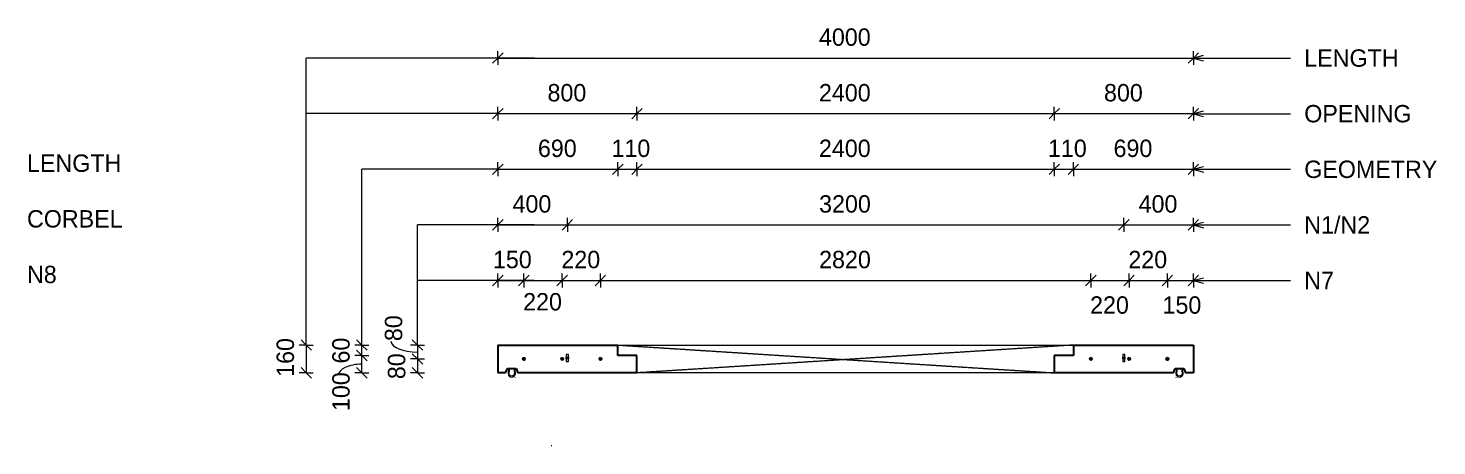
# Model space of a CAD drawing. Header units: millimetres. Extents: x 76163 to 106717, y 1600 to 80057.
# Drawn here: x 97538 to 105638, y 77653 to 80057 of the extents above; entities that cross this region are included whole.
import ezdxf

# ---------------------------------------------------------------- set-up
doc = ezdxf.new("R2010")
doc.units = ezdxf.units.MM
doc.linetypes.add('Overhead', pattern=[3.97, 2.38, -1.59])
for name, color, linetype, lineweight in [('A-ANNO-DIMS', 211, 'Continuous', 9), ('A-ANNO-DIMS-40', 211, 'Continuous', 9), ('A-DETL-MBND', 5, 'Continuous', 18), ('A-FLOR-OVHD', 1, 'Overhead', 18), ('A-GENM', 13, 'Continuous', 18), ('A-WALL', 113, 'Continuous', 25), ('G-ANNO-TEXT', 231, 'Continuous', 9), ('S-RBAR', 171, 'Continuous', 18)]:
    doc.layers.add(name, color=color, linetype=linetype, lineweight=lineweight)
doc.styles.add('Nirmala UI Semilight', font='NirmalaS.ttf', dxfattribs={"height": 100})
doc.dimstyles.new('Diagonal_-_2_5mm_NI_UI', dxfattribs={"dimscale": 304.8, "dimtxt": 104.736395, "dimasz": 0.19685, "dimexe": 0.131234, "dimexo": 0.0625, "dimgap": 0.131234, "dimtad": 1, "dimdec": 0, "dimzin": 0, "dimdsep": 46, "dimtxsty": 'Nirmala UI Semilight', "dimblk1": 'OBLIQUE', "dimblk2": 'OBLIQUE', "dimsah": 1, "dimcen": 0.09, "dimazin": 0, "dimtfac": 1, "dimtdec": 4, "dimtix": 1, "dimtmove": 0, "dimatfit": 3, "dimfxl": 0.131234, "dimfxlon": 1, "dimtvp": 1, "dimtolj": 1, "dimtzin": 0, "dimarcsym": 2})
doc.dimstyles.new('Diagonal_-_2_5mm_NI_UI_1', dxfattribs={"dimscale": 304.8, "dimtxt": 104.736395, "dimasz": 0.19685, "dimexe": 0.131234, "dimexo": 0.0625, "dimgap": 0.131234, "dimtad": 1, "dimdec": 0, "dimzin": 0, "dimdsep": 46, "dimtxsty": 'Nirmala UI Semilight', "dimblk1": 'OBLIQUE', "dimblk2": 'OBLIQUE', "dimsah": 1, "dimcen": 0.09, "dimazin": 0, "dimtfac": 1, "dimtdec": 4, "dimtix": 1, "dimtmove": 1, "dimatfit": 3, "dimfxl": 0.131234, "dimfxlon": 1, "dimtvp": 1, "dimtolj": 1, "dimtzin": 0, "dimarcsym": 2})
doc.dimstyles.new('Diagonal_-_2_5mm_NI_UI_2', dxfattribs={"dimscale": 304.8, "dimtxt": 104.736395, "dimasz": 0.19685, "dimexe": 0.131234, "dimexo": 0.0625, "dimgap": 0.131234, "dimtad": 1, "dimdec": 0, "dimzin": 0, "dimdsep": 46, "dimtxsty": 'Nirmala UI Semilight', "dimblk1": 'OBLIQUE', "dimblk2": 'OBLIQUE', "dimsah": 1, "dimcen": 0.09, "dimazin": 0, "dimtfac": 1, "dimtdec": 4, "dimtix": 1, "dimtmove": 2, "dimatfit": 3, "dimfxl": 0.131234, "dimfxlon": 1, "dimtvp": 1, "dimtolj": 1, "dimtzin": 0, "dimarcsym": 2})

# ---------------------------------------------------------------- blocks, each defined once
blk = doc.blocks.new('loopbox down bent - Wire Loop-600440-Elevation Top1')
at = {"layer": 'A-GENM'}
for p, q in [((-30387.9, 78098), (-30391.7, 78072)), ((-30390.2, 78097.2), (-30388.6, 78097.2)), ((-30388.6, 78097.2), (-30388.6, 78098)), ((-30385.7, 78071.1), (-30381.8, 78097.5)), ((-30384.1, 78097.8), (-30385.6, 78098)), ((-30383.3, 78097.7), (-30384.1, 78097.8)), ((-30382.7, 78097.6), (-30383.3, 78097.7)), ((-30381.8, 78097.5), (-30382.7, 78097.6)), ((-30381.8, 78097.5), (-30381.8, 78098)), ((-30359, 78097.8), (-30359, 78097.5)), ((-30359, 78097.5), (-30355.1, 78071.1)), ((-30349.1, 78072), (-30352.9, 78098)), ((-30352.2, 78098), (-30352.2, 78097.2)), ((-30352.2, 78097.2), (-30350.6, 78097.2)), ((-30350.2, 78047.2), (-30350.2, 78048))]:
    blk.add_line(p, q, dxfattribs=at)
at = {"layer": 'A-GENM', "flags": 128}
for points in [[(-30391.7, 78072), (-30389.6, 78059), (-30380.3, 78049.7), (-30367.3, 78047.5), (-30355.5, 78053.2), (-30349.2, 78064.8), (-30349.1, 78072)], [(-30355.1, 78071.1), (-30357.5, 78060.3), (-30366.5, 78053.9), (-30377.5, 78055.1), (-30384.9, 78063.4), (-30385.7, 78071.1)]]:
    blk.add_lwpolyline(points, dxfattribs=at)
at = {"layer": 'A-GENM'}
for centre, start, end in [((-30390.2, 78098.4), 202.2055, 270), ((-30350.6, 78098.4), 270, 337.79451)]:
    blk.add_arc(centre, 1.2, start, end, dxfattribs=at)
blk = doc.blocks.new('loopbox down bent - Wire Loop-V10-Elevation Top1')
at = {"layer": 'A-GENM'}
for p, q in [((-26547.9, 78098), (-26551.7, 78072)), ((-26550.2, 78097.2), (-26548.6, 78097.2)), ((-26548.6, 78097.2), (-26548.6, 78098)), ((-26545.7, 78071.1), (-26541.8, 78097.5)), ((-26541.8, 78097.5), (-26541.7, 78098)), ((-26519, 78098), (-26519, 78097.5)), ((-26518.1, 78097.6), (-26519, 78097.5)), ((-26519, 78097.5), (-26515.1, 78071.1)), ((-26517.5, 78097.7), (-26518.1, 78097.6)), ((-26516.7, 78097.8), (-26517.5, 78097.7)), ((-26515.2, 78098), (-26516.7, 78097.8)), ((-26509.1, 78072), (-26512.9, 78098)), ((-26512.2, 78098), (-26512.2, 78097.2)), ((-26512.2, 78097.2), (-26510.6, 78097.2)), ((-26550.6, 78047.2), (-26550.6, 78048))]:
    blk.add_line(p, q, dxfattribs=at)
at = {"layer": 'A-GENM', "flags": 128}
for points in [[(-26551.7, 78072), (-26549.6, 78059), (-26540.3, 78049.7), (-26527.3, 78047.5), (-26515.5, 78053.2), (-26509.2, 78064.8), (-26509.1, 78072)], [(-26515.1, 78071.1), (-26517.5, 78060.3), (-26526.5, 78053.9), (-26537.5, 78055.1), (-26544.9, 78063.4), (-26545.7, 78071.1)]]:
    blk.add_lwpolyline(points, dxfattribs=at)
at = {"layer": 'A-GENM'}
for centre, start, end in [((-26550.2, 78098.4), 202.20549, 270), ((-26510.6, 78098.4), 270, 337.7945)]:
    blk.add_arc(centre, 1.2, start, end, dxfattribs=at)
blk = doc.blocks.new('RR spread anchor face based - RR-SA-4_0-240-614738-Elevation Top1')
at = {"layer": 'A-GENM'}
for p, q in [((-30044.4, 78178), (-30056.4, 78178)), ((-30056.4, 78178), (-30056.4, 78162.7)), ((-30044.4, 78162.7), (-30044.4, 78178)), ((-30056.4, 78162.7), (-30044.4, 78162.7)), ((-30056.4, 78153.4), (-30056.4, 78162.7)), ((-30044.4, 78153.4), (-30056.4, 78153.4)), ((-30056.4, 78153.4), (-30056.4, 78138)), ((-30056.4, 78138), (-30044.4, 78138)), ((-30044.4, 78162.7), (-30044.4, 78153.4)), ((-30044.4, 78138), (-30044.4, 78153.4))]:
    blk.add_line(p, q, dxfattribs=at)
blk = doc.blocks.new('DIMBLOCK52-Elevation Top1')
at = {"layer": 'A-ANNO-DIMS-40'}
for p, q in [((100238.7, 79884.8), (100208.7, 79854.8)), ((100238.7, 79884.8), (100238.7, 79924.8)), ((100238.7, 79884.8), (100268.7, 79914.8)), ((100238.7, 79884.8), (104238.7, 79884.8)), ((100238.7, 79884.8), (100238.7, 79844.8)), ((104238.7, 79884.8), (104208.7, 79854.8)), ((104238.7, 79884.8), (104238.7, 79924.8)), ((104238.7, 79884.8), (104268.7, 79914.8)), ((104238.7, 79884.8), (104238.7, 79844.8))]:
    blk.add_line(p, q, dxfattribs=at)
at = {"layer": 'A-ANNO-DIMS-40', "color": 0, "insert": (102085.4, 80055.3), "char_height": 100, "width": 367.91, "attachment_point": 1, "line_spacing_factor": 1.142579, "style": 'Nirmala UI Semilight'}
blk.add_mtext('4000', dxfattribs=at)
blk = doc.blocks.new('_Oblique')
at = {"color": 0, "linetype": 'ByBlock', "lineweight": -2}
blk.add_line((-0.5, -0.5), (0.5, 0.5), dxfattribs=at)
blk = doc.blocks.new('DIMBLOCK53-Elevation Top1')
at = {"layer": 'A-ANNO-DIMS-40'}
for p, q in [((100238.7, 78924.8), (100208.7, 78894.8)), ((100238.7, 78924.8), (100238.7, 78964.8)), ((100238.7, 78924.8), (100268.7, 78954.8)), ((100238.7, 78924.8), (100638.7, 78924.8)), ((100238.7, 78924.8), (100238.7, 78884.8)), ((100638.7, 78924.8), (100608.7, 78894.8)), ((100638.7, 78924.8), (100638.7, 78964.8)), ((100638.7, 78924.8), (100668.7, 78954.8)), ((100638.7, 78924.8), (100638.7, 78884.8))]:
    blk.add_line(p, q, dxfattribs=at)
at = {"layer": 'A-ANNO-DIMS-40', "color": 0, "insert": (100323.5, 79095.3), "char_height": 100, "width": 276.504, "attachment_point": 1, "line_spacing_factor": 1.142579, "style": 'Nirmala UI Semilight'}
blk.add_mtext('400', dxfattribs=at)
blk = doc.blocks.new('DIMBLOCK54-Elevation Top1')
at = {"layer": 'A-ANNO-DIMS-40'}
for p, q in [((100638.7, 78924.8), (100608.7, 78894.8)), ((100638.7, 78924.8), (100638.7, 78964.8)), ((100638.7, 78924.8), (100668.7, 78954.8)), ((100638.7, 78924.8), (103838.7, 78924.8)), ((100638.7, 78924.8), (100638.7, 78884.8)), ((103838.7, 78924.8), (103808.7, 78894.8)), ((103838.7, 78924.8), (103838.7, 78964.8)), ((103838.7, 78924.8), (103868.7, 78954.8)), ((103838.7, 78924.8), (103838.7, 78884.8))]:
    blk.add_line(p, q, dxfattribs=at)
at = {"layer": 'A-ANNO-DIMS-40', "color": 0, "insert": (102086.3, 79095.3), "char_height": 100, "width": 365.625, "attachment_point": 1, "line_spacing_factor": 1.142579, "style": 'Nirmala UI Semilight'}
blk.add_mtext('3200', dxfattribs=at)
blk = doc.blocks.new('DIMBLOCK55-Elevation Top1')
at = {"layer": 'A-ANNO-DIMS-40'}
for p, q in [((103838.7, 78924.8), (103808.7, 78894.8)), ((103838.7, 78924.8), (103838.7, 78964.8)), ((103838.7, 78924.8), (103868.7, 78954.8)), ((103838.7, 78924.8), (104238.7, 78924.8)), ((103838.7, 78924.8), (103838.7, 78884.8)), ((104238.7, 78924.8), (104208.7, 78894.8)), ((104238.7, 78924.8), (104238.7, 78964.8)), ((104238.7, 78924.8), (104268.7, 78954.8)), ((104238.7, 78924.8), (104238.7, 78884.8))]:
    blk.add_line(p, q, dxfattribs=at)
at = {"layer": 'A-ANNO-DIMS-40', "color": 0, "insert": (103923.5, 79095.3), "char_height": 100, "width": 276.504, "attachment_point": 1, "line_spacing_factor": 1.142579, "style": 'Nirmala UI Semilight'}
blk.add_mtext('400', dxfattribs=at)
blk = doc.blocks.new('DIMBLOCK56-Elevation Top1')
at = {"layer": 'A-ANNO-DIMS-40'}
for p, q in [((100238.7, 78604.8), (100208.7, 78574.8)), ((100238.7, 78604.8), (100238.7, 78644.8)), ((100238.7, 78604.8), (100268.7, 78634.8)), ((100238.7, 78604.8), (100388.6, 78604.8)), ((100238.7, 78604.8), (100238.7, 78564.8)), ((100388.6, 78604.8), (100358.6, 78574.8)), ((100388.6, 78604.8), (100388.6, 78644.8)), ((100388.6, 78604.8), (100418.6, 78634.8)), ((100388.6, 78604.8), (100388.6, 78564.8))]:
    blk.add_line(p, q, dxfattribs=at)
at = {"layer": 'A-ANNO-DIMS-40', "color": 0, "insert": (100210.8, 78775.3), "char_height": 100, "width": 246.797, "attachment_point": 1, "line_spacing_factor": 1.142579, "style": 'Nirmala UI Semilight'}
blk.add_mtext('150', dxfattribs=at)
blk = doc.blocks.new('DIMBLOCK57-Elevation Top1')
at = {"layer": 'A-ANNO-DIMS-40'}
for p, q in [((100388.6, 78604.8), (100358.6, 78574.8)), ((100388.6, 78604.8), (100388.6, 78644.8)), ((100388.6, 78604.8), (100418.6, 78634.8)), ((100388.6, 78604.8), (100608.7, 78604.8)), ((100388.6, 78604.8), (100388.6, 78564.8)), ((100608.7, 78604.8), (100578.7, 78574.8)), ((100608.7, 78604.8), (100608.7, 78644.8)), ((100608.7, 78604.8), (100638.7, 78634.8)), ((100608.7, 78604.8), (100608.7, 78564.8))]:
    blk.add_line(p, q, dxfattribs=at)
at = {"layer": 'A-ANNO-DIMS-40', "color": 0, "insert": (100384.4, 78532.2), "char_height": 100, "width": 274.219, "attachment_point": 1, "line_spacing_factor": 1.142579, "style": 'Nirmala UI Semilight'}
blk.add_mtext('220', dxfattribs=at)
blk = doc.blocks.new('DIMBLOCK58-Elevation Top1')
at = {"layer": 'A-ANNO-DIMS-40'}
for p, q in [((100608.7, 78604.8), (100578.7, 78574.8)), ((100608.7, 78604.8), (100608.7, 78644.8)), ((100608.7, 78604.8), (100638.7, 78634.8)), ((100608.7, 78604.8), (100828.7, 78604.8)), ((100608.7, 78604.8), (100608.7, 78564.8)), ((100828.7, 78604.8), (100798.7, 78574.8)), ((100828.7, 78604.8), (100828.7, 78644.8)), ((100828.7, 78604.8), (100858.7, 78634.8)), ((100828.7, 78604.8), (100828.7, 78564.8))]:
    blk.add_line(p, q, dxfattribs=at)
at = {"layer": 'A-ANNO-DIMS-40', "color": 0, "insert": (100604.4, 78775.3), "char_height": 100, "width": 274.219, "attachment_point": 1, "line_spacing_factor": 1.142579, "style": 'Nirmala UI Semilight'}
blk.add_mtext('220', dxfattribs=at)
blk = doc.blocks.new('DIMBLOCK59-Elevation Top1')
at = {"layer": 'A-ANNO-DIMS-40'}
for p, q in [((100828.7, 78604.8), (100798.7, 78574.8)), ((100828.7, 78604.8), (100828.7, 78644.8)), ((100828.7, 78604.8), (100858.7, 78634.8)), ((100828.7, 78604.8), (103648.7, 78604.8)), ((100828.7, 78604.8), (100828.7, 78564.8)), ((103648.7, 78604.8), (103618.7, 78574.8)), ((103648.7, 78604.8), (103648.7, 78644.8)), ((103648.7, 78604.8), (103678.7, 78634.8)), ((103648.7, 78604.8), (103648.7, 78564.8))]:
    blk.add_line(p, q, dxfattribs=at)
at = {"layer": 'A-ANNO-DIMS-40', "color": 0, "insert": (102086.3, 78775.3), "char_height": 100, "width": 365.625, "attachment_point": 1, "line_spacing_factor": 1.142579, "style": 'Nirmala UI Semilight'}
blk.add_mtext('2820', dxfattribs=at)
blk = doc.blocks.new('DIMBLOCK60-Elevation Top1')
at = {"layer": 'A-ANNO-DIMS-40'}
for p, q in [((103648.7, 78604.8), (103618.7, 78574.8)), ((103648.7, 78604.8), (103648.7, 78644.8)), ((103648.7, 78604.8), (103678.7, 78634.8)), ((103648.7, 78604.8), (103868.7, 78604.8)), ((103648.7, 78604.8), (103648.7, 78564.8)), ((103868.7, 78604.8), (103838.7, 78574.8)), ((103868.7, 78604.8), (103868.7, 78644.8)), ((103868.7, 78604.8), (103898.7, 78634.8)), ((103868.7, 78604.8), (103868.7, 78564.8))]:
    blk.add_line(p, q, dxfattribs=at)
at = {"layer": 'A-ANNO-DIMS-40', "color": 0, "insert": (103644.4, 78513.5), "char_height": 100, "width": 274.219, "attachment_point": 1, "line_spacing_factor": 1.142579, "style": 'Nirmala UI Semilight'}
blk.add_mtext('220', dxfattribs=at)
blk = doc.blocks.new('DIMBLOCK61-Elevation Top1')
at = {"layer": 'A-ANNO-DIMS-40'}
for p, q in [((103868.7, 78604.8), (103838.7, 78574.8)), ((103868.7, 78604.8), (103868.7, 78644.8)), ((103868.7, 78604.8), (103898.7, 78634.8)), ((103868.7, 78604.8), (104088.8, 78604.8)), ((103868.7, 78604.8), (103868.7, 78564.8)), ((104088.8, 78604.8), (104058.8, 78574.8)), ((104088.8, 78604.8), (104088.8, 78644.8)), ((104088.8, 78604.8), (104118.8, 78634.8)), ((104088.8, 78604.8), (104088.8, 78564.8))]:
    blk.add_line(p, q, dxfattribs=at)
at = {"layer": 'A-ANNO-DIMS-40', "color": 0, "insert": (103864.5, 78775.3), "char_height": 100, "width": 274.219, "attachment_point": 1, "line_spacing_factor": 1.142579, "style": 'Nirmala UI Semilight'}
blk.add_mtext('220', dxfattribs=at)
blk = doc.blocks.new('DIMBLOCK62-Elevation Top1')
at = {"layer": 'A-ANNO-DIMS-40'}
for p, q in [((104088.8, 78604.8), (104058.8, 78574.8)), ((104088.8, 78604.8), (104088.8, 78644.8)), ((104088.8, 78604.8), (104118.8, 78634.8)), ((104088.8, 78604.8), (104238.7, 78604.8)), ((104088.8, 78604.8), (104088.8, 78564.8)), ((104238.7, 78604.8), (104208.7, 78574.8)), ((104238.7, 78604.8), (104238.7, 78644.8)), ((104238.7, 78604.8), (104268.7, 78634.8)), ((104238.7, 78604.8), (104238.7, 78564.8))]:
    blk.add_line(p, q, dxfattribs=at)
at = {"layer": 'A-ANNO-DIMS-40', "color": 0, "insert": (104060.9, 78513.5), "char_height": 100, "width": 246.797, "attachment_point": 1, "line_spacing_factor": 1.142579, "style": 'Nirmala UI Semilight'}
blk.add_mtext('150', dxfattribs=at)
blk = doc.blocks.new('DIMBLOCK63-Elevation Top1')
at = {"layer": 'A-ANNO-DIMS-40'}
for p, q in [((99137.2, 78233), (99107.2, 78263)), ((99137.2, 78233), (99097.2, 78233)), ((99137.2, 78233), (99137.2, 78073)), ((99137.2, 78233), (99167.2, 78203)), ((99137.2, 78233), (99177.2, 78233)), ((99137.2, 78073), (99107.2, 78103)), ((99137.2, 78073), (99097.2, 78073)), ((99137.2, 78073), (99167.2, 78043)), ((99137.2, 78073), (99177.2, 78073))]:
    blk.add_line(p, q, dxfattribs=at)
at = {"layer": 'A-ANNO-DIMS-40', "color": 0, "insert": (98966.8, 78050.2), "char_height": 100, "width": 246.797, "attachment_point": 1, "rotation": 90, "line_spacing_factor": 1.142579, "style": 'Nirmala UI Semilight'}
blk.add_mtext('160', dxfattribs=at)
blk = doc.blocks.new('DIMBLOCK64-Elevation Top1')
at = {"layer": 'A-ANNO-DIMS-40'}
for p, q in [((99777.2, 78233), (99747.2, 78263)), ((99777.2, 78233), (99737.2, 78233)), ((99777.2, 78153), (99747.2, 78183)), ((99777.2, 78233), (99777.2, 78153)), ((99777.2, 78233), (99807.2, 78203)), ((99777.2, 78233), (99817.2, 78233)), ((99777.2, 78153), (99737.2, 78153)), ((99777.2, 78153), (99807.2, 78123)), ((99777.2, 78153), (99817.2, 78153))]:
    blk.add_line(p, q, dxfattribs=at)
blk.add_ellipse((99777.2, 78255.8), major_axis=(152.9, 0), ratio=0.410809, start_param=3.141593, end_param=4.712389, dxfattribs=at)
at = {"layer": 'A-ANNO-DIMS-40', "color": 0, "insert": (99589.1, 78255.8), "char_height": 100, "width": 182.813, "attachment_point": 1, "rotation": 90, "line_spacing_factor": 1.142579, "style": 'Nirmala UI Semilight'}
blk.add_mtext('80', dxfattribs=at)
blk = doc.blocks.new('DIMBLOCK65-Elevation Top1')
at = {"layer": 'A-ANNO-DIMS-40'}
for p, q in [((99777.2, 78153), (99747.2, 78183)), ((99777.2, 78153), (99737.2, 78153)), ((99777.2, 78073), (99747.2, 78103)), ((99777.2, 78153), (99777.2, 78073)), ((99777.2, 78153), (99807.2, 78123)), ((99777.2, 78153), (99817.2, 78153)), ((99777.2, 78073), (99737.2, 78073)), ((99777.2, 78073), (99807.2, 78043)), ((99777.2, 78073), (99817.2, 78073))]:
    blk.add_line(p, q, dxfattribs=at)
at = {"layer": 'A-ANNO-DIMS-40', "color": 0, "insert": (99606.8, 78036.9), "char_height": 100, "width": 182.813, "attachment_point": 1, "rotation": 90, "line_spacing_factor": 1.142579, "style": 'Nirmala UI Semilight'}
blk.add_mtext('80', dxfattribs=at)
blk = doc.blocks.new('DIMBLOCK66-Elevation Top1')
at = {"layer": 'A-ANNO-DIMS-40'}
for p, q in [((100238.7, 79564.8), (100208.7, 79534.8)), ((100238.7, 79564.8), (100238.7, 79604.8)), ((100238.7, 79564.8), (100268.7, 79594.8)), ((100238.7, 79564.8), (101038.7, 79564.8)), ((100238.7, 79564.8), (100238.7, 79524.8)), ((101038.7, 79564.8), (101008.7, 79534.8)), ((101038.7, 79564.8), (101038.7, 79604.8)), ((101038.7, 79564.8), (101068.7, 79594.8)), ((101038.7, 79564.8), (101038.7, 79524.8))]:
    blk.add_line(p, q, dxfattribs=at)
at = {"layer": 'A-ANNO-DIMS-40', "color": 0, "insert": (100524.4, 79735.3), "char_height": 100, "width": 274.219, "attachment_point": 1, "line_spacing_factor": 1.142579, "style": 'Nirmala UI Semilight'}
blk.add_mtext('800', dxfattribs=at)
blk = doc.blocks.new('DIMBLOCK67-Elevation Top1')
at = {"layer": 'A-ANNO-DIMS-40'}
for p, q in [((101038.7, 79564.8), (101008.7, 79534.8)), ((101038.7, 79564.8), (101038.7, 79604.8)), ((101038.7, 79564.8), (101068.7, 79594.8)), ((101038.7, 79564.8), (103438.7, 79564.8)), ((101038.7, 79564.8), (101038.7, 79524.8)), ((103438.7, 79564.8), (103408.7, 79534.8)), ((103438.7, 79564.8), (103438.7, 79604.8)), ((103438.7, 79564.8), (103468.7, 79594.8)), ((103438.7, 79564.8), (103438.7, 79524.8))]:
    blk.add_line(p, q, dxfattribs=at)
at = {"layer": 'A-ANNO-DIMS-40', "color": 0, "insert": (102085.4, 79735.3), "char_height": 100, "width": 367.91, "attachment_point": 1, "line_spacing_factor": 1.142579, "style": 'Nirmala UI Semilight'}
blk.add_mtext('2400', dxfattribs=at)
blk = doc.blocks.new('DIMBLOCK68-Elevation Top1')
at = {"layer": 'A-ANNO-DIMS-40'}
for p, q in [((103438.7, 79564.8), (103408.7, 79534.8)), ((103438.7, 79564.8), (103438.7, 79604.8)), ((103438.7, 79564.8), (103468.7, 79594.8)), ((103438.7, 79564.8), (104238.7, 79564.8)), ((103438.7, 79564.8), (103438.7, 79524.8)), ((104238.7, 79564.8), (104208.7, 79534.8)), ((104238.7, 79564.8), (104238.7, 79604.8)), ((104238.7, 79564.8), (104268.7, 79594.8)), ((104238.7, 79564.8), (104238.7, 79524.8))]:
    blk.add_line(p, q, dxfattribs=at)
at = {"layer": 'A-ANNO-DIMS-40', "color": 0, "insert": (103724.4, 79735.3), "char_height": 100, "width": 274.219, "attachment_point": 1, "line_spacing_factor": 1.142579, "style": 'Nirmala UI Semilight'}
blk.add_mtext('800', dxfattribs=at)
blk = doc.blocks.new('DIMBLOCK69-Elevation Top1')
at = {"layer": 'A-ANNO-DIMS-40'}
for p, q in [((100238.7, 79244.8), (100208.7, 79214.8)), ((100238.7, 79244.8), (100238.7, 79284.8)), ((100238.7, 79244.8), (100268.7, 79274.8)), ((100238.7, 79244.8), (100928.7, 79244.8)), ((100238.7, 79244.8), (100238.7, 79204.8)), ((100928.7, 79244.8), (100898.7, 79214.8)), ((100928.7, 79244.8), (100928.7, 79284.8)), ((100928.7, 79244.8), (100958.7, 79274.8)), ((100928.7, 79244.8), (100928.7, 79204.8))]:
    blk.add_line(p, q, dxfattribs=at)
at = {"layer": 'A-ANNO-DIMS-40', "color": 0, "insert": (100469.4, 79415.3), "char_height": 100, "width": 274.219, "attachment_point": 1, "line_spacing_factor": 1.142579, "style": 'Nirmala UI Semilight'}
blk.add_mtext('690', dxfattribs=at)
blk = doc.blocks.new('DIMBLOCK70-Elevation Top1')
at = {"layer": 'A-ANNO-DIMS-40'}
for p, q in [((100928.7, 79244.8), (100898.7, 79214.8)), ((100928.7, 79244.8), (100928.7, 79284.8)), ((100928.7, 79244.8), (100958.7, 79274.8)), ((100928.7, 79244.8), (101038.7, 79244.8)), ((100928.7, 79244.8), (100928.7, 79204.8)), ((101038.7, 79244.8), (101008.7, 79214.8)), ((101038.7, 79244.8), (101038.7, 79284.8)), ((101038.7, 79244.8), (101068.7, 79274.8)), ((101038.7, 79244.8), (101038.7, 79204.8))]:
    blk.add_line(p, q, dxfattribs=at)
at = {"layer": 'A-ANNO-DIMS-40', "color": 0, "insert": (100892.3, 79415.3), "char_height": 100, "width": 219.375, "attachment_point": 1, "line_spacing_factor": 1.142579, "style": 'Nirmala UI Semilight'}
blk.add_mtext('110', dxfattribs=at)
blk = doc.blocks.new('DIMBLOCK71-Elevation Top1')
at = {"layer": 'A-ANNO-DIMS-40'}
for p, q in [((101038.7, 79244.8), (101008.7, 79214.8)), ((101038.7, 79244.8), (101038.7, 79284.8)), ((101038.7, 79244.8), (101068.7, 79274.8)), ((101038.7, 79244.8), (103438.7, 79244.8)), ((101038.7, 79244.8), (101038.7, 79204.8)), ((103438.7, 79244.8), (103408.7, 79214.8)), ((103438.7, 79244.8), (103438.7, 79284.8)), ((103438.7, 79244.8), (103468.7, 79274.8)), ((103438.7, 79244.8), (103438.7, 79204.8))]:
    blk.add_line(p, q, dxfattribs=at)
at = {"layer": 'A-ANNO-DIMS-40', "color": 0, "insert": (102085.4, 79415.3), "char_height": 100, "width": 367.91, "attachment_point": 1, "line_spacing_factor": 1.142579, "style": 'Nirmala UI Semilight'}
blk.add_mtext('2400', dxfattribs=at)
blk = doc.blocks.new('DIMBLOCK72-Elevation Top1')
at = {"layer": 'A-ANNO-DIMS-40'}
for p, q in [((103438.7, 79244.8), (103408.7, 79214.8)), ((103438.7, 79244.8), (103438.7, 79284.8)), ((103438.7, 79244.8), (103468.7, 79274.8)), ((103438.7, 79244.8), (103548.7, 79244.8)), ((103438.7, 79244.8), (103438.7, 79204.8)), ((103548.7, 79244.8), (103518.7, 79214.8)), ((103548.7, 79244.8), (103548.7, 79284.8)), ((103548.7, 79244.8), (103578.7, 79274.8)), ((103548.7, 79244.8), (103548.7, 79204.8))]:
    blk.add_line(p, q, dxfattribs=at)
at = {"layer": 'A-ANNO-DIMS-40', "color": 0, "insert": (103402.3, 79415.3), "char_height": 100, "width": 219.375, "attachment_point": 1, "line_spacing_factor": 1.142579, "style": 'Nirmala UI Semilight'}
blk.add_mtext('110', dxfattribs=at)
blk = doc.blocks.new('DIMBLOCK73-Elevation Top1')
at = {"layer": 'A-ANNO-DIMS-40'}
for p, q in [((103548.7, 79244.8), (103518.7, 79214.8)), ((103548.7, 79244.8), (103548.7, 79284.8)), ((103548.7, 79244.8), (103578.7, 79274.8)), ((103548.7, 79244.8), (104238.7, 79244.8)), ((103548.7, 79244.8), (103548.7, 79204.8)), ((104238.7, 79244.8), (104208.7, 79214.8)), ((104238.7, 79244.8), (104238.7, 79284.8)), ((104238.7, 79244.8), (104268.7, 79274.8)), ((104238.7, 79244.8), (104238.7, 79204.8))]:
    blk.add_line(p, q, dxfattribs=at)
at = {"layer": 'A-ANNO-DIMS-40', "color": 0, "insert": (103779.4, 79415.3), "char_height": 100, "width": 274.219, "attachment_point": 1, "line_spacing_factor": 1.142579, "style": 'Nirmala UI Semilight'}
blk.add_mtext('690', dxfattribs=at)
blk = doc.blocks.new('DIMBLOCK74-Elevation Top1')
at = {"layer": 'A-ANNO-DIMS-40'}
for p, q in [((99457.2, 78173), (99417.2, 78173)), ((99457.2, 78173), (99427.2, 78203)), ((99457.2, 78073), (99457.2, 78173)), ((99457.2, 78173), (99487.2, 78143)), ((99457.2, 78173), (99497.2, 78173)), ((99457.2, 78073), (99427.2, 78103)), ((99457.2, 78073), (99417.2, 78073)), ((99457.2, 78073), (99487.2, 78043)), ((99457.2, 78073), (99497.2, 78073))]:
    blk.add_line(p, q, dxfattribs=at)
blk.add_ellipse((99457.2, 78059.2), major_axis=(135.2, 0), ratio=0.472122, start_param=1.570796, end_param=3.141593, dxfattribs=at)
at = {"layer": 'A-ANNO-DIMS-40', "color": 0, "insert": (99286.8, 77853.5), "char_height": 100, "width": 246.797, "attachment_point": 1, "rotation": 90, "line_spacing_factor": 1.142579, "style": 'Nirmala UI Semilight'}
blk.add_mtext('100', dxfattribs=at)
blk = doc.blocks.new('DIMBLOCK75-Elevation Top1')
at = {"layer": 'A-ANNO-DIMS-40'}
for p, q in [((99457.2, 78233), (99427.2, 78263)), ((99457.2, 78233), (99417.2, 78233)), ((99457.2, 78173), (99417.2, 78173)), ((99457.2, 78173), (99427.2, 78203)), ((99457.2, 78173), (99457.2, 78233)), ((99457.2, 78233), (99487.2, 78203)), ((99457.2, 78233), (99497.2, 78233)), ((99457.2, 78173), (99487.2, 78143)), ((99457.2, 78173), (99497.2, 78173))]:
    blk.add_line(p, q, dxfattribs=at)
at = {"layer": 'A-ANNO-DIMS-40', "color": 0, "insert": (99286.8, 78126.9), "char_height": 100, "width": 182.813, "attachment_point": 1, "rotation": 90, "line_spacing_factor": 1.142579, "style": 'Nirmala UI Semilight'}
blk.add_mtext('60', dxfattribs=at)

msp = doc.modelspace()

# ---------------------------------------------------------------- hatches: boundary and pattern name
at = {"layer": 'S-RBAR'}
h = msp.add_hatch(color=256, dxfattribs=at)
edge = h.paths.add_edge_path()
edge.add_arc((100388.6, 78153), 8, 0, 360)
for points in [[(100388.6, 78145), (100396.2, 78150.6), (100393.3, 78159.5), (100383.8, 78159.5), (100380.9, 78150.6), (100382.8, 78149.2)], [(100606.2, 78145.4), (100615.2, 78148.3), (100615.2, 78157.7), (100606.2, 78160.7), (100600.7, 78153)], [(100826.2, 78145.4), (100835.2, 78148.3), (100835.2, 78157.7), (100826.2, 78160.7), (100820.7, 78153)], [(103646.2, 78145.4), (103655.2, 78148.3), (103655.2, 78157.7), (103646.2, 78160.7), (103640.7, 78153)], [(103866.2, 78145.4), (103875.2, 78148.3), (103875.2, 78157.7), (103866.2, 78160.7), (103860.7, 78153)], [(104084.1, 78146.6), (104093.5, 78146.6), (104096.4, 78155.5), (104088.8, 78161), (104081.2, 78155.5)]]:
    msp.add_hatch(color=256, dxfattribs=at).paths.add_polyline_path(points)
h = msp.add_hatch(color=256, dxfattribs=at)
edge = h.paths.add_edge_path()
edge.add_arc((100608.7, 78153), 8, 0, 360)
h = msp.add_hatch(color=256, dxfattribs=at)
edge = h.paths.add_edge_path()
edge.add_arc((100828.7, 78153), 8, 0, 360)
h = msp.add_hatch(color=256, dxfattribs=at)
edge = h.paths.add_edge_path()
edge.add_arc((103648.7, 78153), 8, 0, 360)
h = msp.add_hatch(color=256, dxfattribs=at)
edge = h.paths.add_edge_path()
edge.add_arc((103868.7, 78153), 8, 0, 360)
h = msp.add_hatch(color=256, dxfattribs=at)
edge = h.paths.add_edge_path()
edge.add_arc((104088.8, 78153), 8, 0, 360)

# ---------------------------------------------------------------- linework, layer by layer
at = {"layer": 'A-DETL-MBND'}
for p, q in [((99137.2, 78233), (99137.2, 79884.8)), ((100448.7, 79884.8), (99137.2, 79884.8)), ((100238.7, 79564.8), (99137.2, 79564.8)), ((99457.2, 78233), (99457.2, 79244.8)), ((100238.7, 79244.8), (99457.2, 79244.8)), ((99777.2, 78233), (99777.2, 78924.8)), ((100448.7, 78924.8), (99777.2, 78924.8)), ((100448.7, 78604.8), (99777.2, 78604.8)), ((100548.7, 77653), (100544.7, 77653))]:
    msp.add_line(p, q, dxfattribs=at)
at = {"layer": 'A-FLOR-OVHD'}
for p, q in [((100928.7, 78233), (103548.7, 78233)), ((100928.7, 78233), (103438.7, 78073)), ((103548.7, 78233), (101038.7, 78073)), ((103438.7, 78073), (101038.7, 78073))]:
    msp.add_line(p, q, dxfattribs=at)
at = {"layer": 'A-WALL'}
for p, q in [((100238.7, 78233), (100928.7, 78233)), ((100238.7, 78233), (100238.7, 78073)), ((100928.7, 78173), (100928.7, 78233)), ((101038.7, 78173), (100928.7, 78173)), ((101038.7, 78073), (101038.7, 78173)), ((103548.7, 78173), (103438.7, 78173)), ((103438.7, 78173), (103438.7, 78073)), ((103548.7, 78233), (104238.7, 78233)), ((103548.7, 78233), (103548.7, 78173)), ((104238.7, 78233), (104238.7, 78073)), ((100283.7, 78073), (100293.7, 78098)), ((100293.7, 78098), (100343.7, 78098)), ((100343.7, 78098), (100353.7, 78073)), ((104123.7, 78073), (104133.7, 78098)), ((104133.7, 78098), (104183.7, 78098)), ((104183.7, 78098), (104193.7, 78073)), ((100283.7, 78073), (100238.7, 78073)), ((101038.7, 78073), (100353.7, 78073)), ((104123.7, 78073), (103438.7, 78073)), ((104238.7, 78073), (104193.7, 78073))]:
    msp.add_line(p, q, dxfattribs=at)
at = {"layer": 'G-ANNO-TEXT', "color": 7}
for p, q in [((104237, 79884.6), (104297, 79900.7)), ((104237, 79884.6), (104297, 79868.5)), ((104237, 79884.6), (104795.9, 79884.6)), ((104237, 79564.6), (104297, 79580.7)), ((104237, 79564.6), (104297, 79548.5)), ((104237, 79564.6), (104795.9, 79564.6)), ((104237, 79244.6), (104297, 79260.7)), ((104237, 79244.6), (104297, 79228.5)), ((104237, 79244.6), (104795.9, 79244.6)), ((104237, 78924.6), (104297, 78940.7)), ((104237, 78924.6), (104297, 78908.5)), ((104237, 78924.6), (104795.9, 78924.6)), ((104237, 78604.6), (104297, 78620.7)), ((104237, 78604.6), (104297, 78588.5)), ((104237, 78604.6), (104795.9, 78604.6))]:
    msp.add_line(p, q, dxfattribs=at)
at = {"layer": 'S-RBAR'}
for p, q in [((100383.8, 78159.5), (100380.9, 78150.6)), ((100380.9, 78150.6), (100382.8, 78149.2)), ((100382.8, 78149.2), (100388.6, 78145)), ((100393.3, 78159.5), (100383.8, 78159.5)), ((100388.6, 78145), (100396.2, 78150.6)), ((100396.2, 78150.6), (100393.3, 78159.5)), ((100606.2, 78160.7), (100600.7, 78153)), ((100600.7, 78153), (100606.2, 78145.4)), ((100615.2, 78157.7), (100606.2, 78160.7)), ((100606.2, 78145.4), (100615.2, 78148.3)), ((100615.2, 78148.3), (100615.2, 78157.7)), ((100826.2, 78160.7), (100820.7, 78153)), ((100820.7, 78153), (100826.2, 78145.4)), ((100835.2, 78157.7), (100826.2, 78160.7)), ((100826.2, 78145.4), (100835.2, 78148.3)), ((100835.2, 78148.3), (100835.2, 78157.7)), ((103646.2, 78160.7), (103640.7, 78153)), ((103640.7, 78153), (103646.2, 78145.4)), ((103655.2, 78157.7), (103646.2, 78160.7)), ((103646.2, 78145.4), (103655.2, 78148.3)), ((103655.2, 78148.3), (103655.2, 78157.7)), ((103866.2, 78160.7), (103860.7, 78153)), ((103860.7, 78153), (103866.2, 78145.4)), ((103875.2, 78157.7), (103866.2, 78160.7)), ((103866.2, 78145.4), (103875.2, 78148.3)), ((103875.2, 78148.3), (103875.2, 78157.7)), ((104088.8, 78161), (104081.2, 78155.5)), ((104081.2, 78155.5), (104084.1, 78146.6)), ((104084.1, 78146.6), (104093.5, 78146.6)), ((104096.4, 78155.5), (104088.8, 78161)), ((104093.5, 78146.6), (104096.4, 78155.5))]:
    msp.add_line(p, q, dxfattribs=at)
for centre in [(100388.6, 78153), (100608.7, 78153), (100828.7, 78153), (103648.7, 78153), (103868.7, 78153), (104088.8, 78153)]:
    msp.add_circle(centre, 8, dxfattribs=at)

# ---------------------------------------------------------------- block references
at = {"layer": 'A-GENM'}
for name, p in [('RR spread anchor face based - RR-SA-4_0-240-614738-Elevation Top1', (130689.1, 0)), ('RR spread anchor face based - RR-SA-4_0-240-614738-Elevation Top1', (133889.1, 0)), ('loopbox down bent - Wire Loop-600440-Elevation Top1', (130689.1, 0)), ('loopbox down bent - Wire Loop-V10-Elevation Top1', (130689.1, 0))]:
    msp.add_blockref(name, p, dxfattribs=at)

# ---------------------------------------------------------------- texts
at = {"layer": 'G-ANNO-TEXT', "color": 7, "char_height": 100, "attachment_point": 1, "style": 'Nirmala UI Semilight'}
for s, insert, width in [('LENGTH', (104875.9, 79934.6), 612.489), ('OPENING', (104875.9, 79614.6), 715.105), ('LENGTH', (97531.6, 79329.8), 612.489), ('GEOMETRY', (104875.9, 79294.6), 843.375), ('CORBEL', (97531.6, 79009.5), 596.455), ('N1/N2', (104875.9, 78974.6), 468.185), ('N8', (97531.6, 78689.5), 214.852), ('N7', (104875.9, 78654.6), 211.645)]:
    msp.add_mtext(s, dxfattribs=dict(at, insert=insert, width=width))

# ---------------------------------------------------------------- dimensions: what is measured, and where the dimension line sits
at = {"layer": 'A-ANNO-DIMS'}
for base, p1, p2, angle, override, picture, middle in [((104238.7, 79884.8), (100238.7, 79844.8), (104238.7, 79844.8), 0, {"dimpost": '<>', "dimfxl": 4000}, 'DIMBLOCK52-Elevation Top1', (102238.7, 79976.5)), ((101038.7, 79564.8), (100238.7, 79524.8), (101038.7, 79524.8), 0, {"dimpost": '<>', "dimfxl": 800}, 'DIMBLOCK66-Elevation Top1', (100638.7, 79656.5)), ((103438.7, 79564.8), (101038.7, 79524.8), (103438.7, 79524.8), 0, {"dimpost": '<>', "dimfxl": 2400}, 'DIMBLOCK67-Elevation Top1', (102238.7, 79656.5)), ((100928.7, 79244.8), (100238.7, 79204.8), (100928.7, 79204.8), 0, {"dimpost": '<>', "dimfxl": 690}, 'DIMBLOCK69-Elevation Top1', (100583.7, 79336.5)), ((103438.7, 79244.8), (101038.7, 79204.8), (103438.7, 79204.8), 0, {"dimpost": '<>', "dimfxl": 2400}, 'DIMBLOCK71-Elevation Top1', (102238.7, 79336.5)), ((100638.7, 78924.8), (100238.7, 78884.8), (100638.7, 78884.8), 0, {"dimpost": '<>', "dimfxl": 400}, 'DIMBLOCK53-Elevation Top1', (100438.7, 79016.5)), ((103838.7, 78924.8), (100638.7, 78884.8), (103838.7, 78884.8), 0, {"dimpost": '<>', "dimfxl": 3200}, 'DIMBLOCK54-Elevation Top1', (102238.7, 79016.5)), ((100388.6, 78604.8), (100238.7, 78564.8), (100388.6, 78564.8), 0, {"dimpost": '<>', "dimfxl": 149.871011}, 'DIMBLOCK56-Elevation Top1', (100313.6, 78696.8)), ((103648.7, 78604.8), (100828.7, 78564.8), (103648.7, 78564.8), 0, {"dimpost": '<>', "dimfxl": 2820}, 'DIMBLOCK59-Elevation Top1', (102238.7, 78696.5)), ((99137.2, 78073), (99177.2, 78233), (99177.2, 78073), 90, {"dimpost": '<>', "dimfxl": 160}, 'DIMBLOCK63-Elevation Top1', (99045.2, 78153)), ((99457.2, 78233), (99497.2, 78173), (99497.2, 78233), 90, {"dimpost": '<>', "dimfxl": 60}, 'DIMBLOCK75-Elevation Top1', (99365.5, 78203)), ((99777.2, 78073), (99817.2, 78153), (99817.2, 78073), 90, {"dimpost": '<>', "dimfxl": 80}, 'DIMBLOCK65-Elevation Top1', (99685.6, 78113))]:
    dim = msp.add_linear_dim(base=base, p1=p1, p2=p2, angle=angle, dimstyle='Diagonal_-_2_5mm_NI_UI', override=override, dxfattribs=at)
    dim.commit()
    dim.dimension.update_dxf_attribs({"geometry": picture, "text_midpoint": middle})
for base, p1, p2, override, picture, middle in [((104238.7, 79564.8), (103438.7, 79524.8), (104238.7, 79524.8), {"dimpost": '<>', "dimfxl": 800}, 'DIMBLOCK68-Elevation Top1', (103838.7, 79656.5)), ((101038.7, 79244.8), (100928.7, 79204.8), (101038.7, 79204.8), {"dimpost": '<>', "dimfxl": 110}, 'DIMBLOCK70-Elevation Top1', (100983.7, 79336.8)), ((103548.7, 79244.8), (103438.7, 79204.8), (103548.7, 79204.8), {"dimpost": '<>', "dimfxl": 110}, 'DIMBLOCK72-Elevation Top1', (103493.7, 79336.8)), ((104238.7, 79244.8), (103548.7, 79204.8), (104238.7, 79204.8), {"dimpost": '<>', "dimfxl": 690}, 'DIMBLOCK73-Elevation Top1', (103893.7, 79336.5)), ((104238.7, 78924.8), (103838.7, 78884.8), (104238.7, 78884.8), {"dimpost": '<>', "dimfxl": 400}, 'DIMBLOCK55-Elevation Top1', (104038.7, 79016.5)), ((100828.7, 78604.8), (100608.7, 78564.8), (100828.7, 78564.8), {"dimpost": '<>', "dimfxl": 220}, 'DIMBLOCK58-Elevation Top1', (100718.7, 78696.5)), ((104088.8, 78604.8), (103868.7, 78564.8), (104088.8, 78564.8), {"dimpost": '<>', "dimfxl": 220.128989}, 'DIMBLOCK61-Elevation Top1', (103978.7, 78696.5))]:
    dim = msp.add_linear_dim(base=base, p1=p1, p2=p2, dimstyle='Diagonal_-_2_5mm_NI_UI', override=override, dxfattribs=at)
    dim.commit()
    dim.dimension.update_dxf_attribs({"geometry": picture, "text_midpoint": middle})
for base, p1, p2, override, picture, middle in [((100608.7, 78604.8), (100388.6, 78564.8), (100608.7, 78564.8), {"dimpost": '<>', "dimfxl": 220.128989}, 'DIMBLOCK57-Elevation Top1', (100521.5, 78465.5)), ((103868.7, 78604.8), (103648.7, 78564.8), (103868.7, 78564.8), {"dimpost": '<>', "dimfxl": 220}, 'DIMBLOCK60-Elevation Top1', (103781.5, 78446.8)), ((104238.7, 78604.8), (104088.8, 78564.8), (104238.7, 78564.8), {"dimpost": '<>', "dimfxl": 149.871011}, 'DIMBLOCK62-Elevation Top1', (104184.3, 78446.8))]:
    dim = msp.add_linear_dim(base=base, p1=p1, p2=p2, dimstyle='Diagonal_-_2_5mm_NI_UI_2', override=override, dxfattribs=at)
    dim.commit()
    dim.dimension.update_dxf_attribs({"geometry": picture, "text_midpoint": middle, "dimtype": 160})
for base, p1, p2, override, picture, middle in [((99777.2, 78153), (99817.2, 78233), (99817.2, 78153), {"dimpost": '<>', "dimfxl": 80}, 'DIMBLOCK64-Elevation Top1', (99655.8, 78347.3)), ((99457.2, 78173), (99497.2, 78073), (99497.2, 78173), {"dimpost": '<>', "dimfxl": 100}, 'DIMBLOCK74-Elevation Top1', (99353.4, 77976.9))]:
    dim = msp.add_linear_dim(base=base, p1=p1, p2=p2, angle=90, dimstyle='Diagonal_-_2_5mm_NI_UI_1', override=override, dxfattribs=at)
    dim.commit()
    dim.dimension.update_dxf_attribs({"geometry": picture, "text_midpoint": middle, "dimtype": 160, "text_rotation": 90})

doc.saveas('drawing.dxf')
